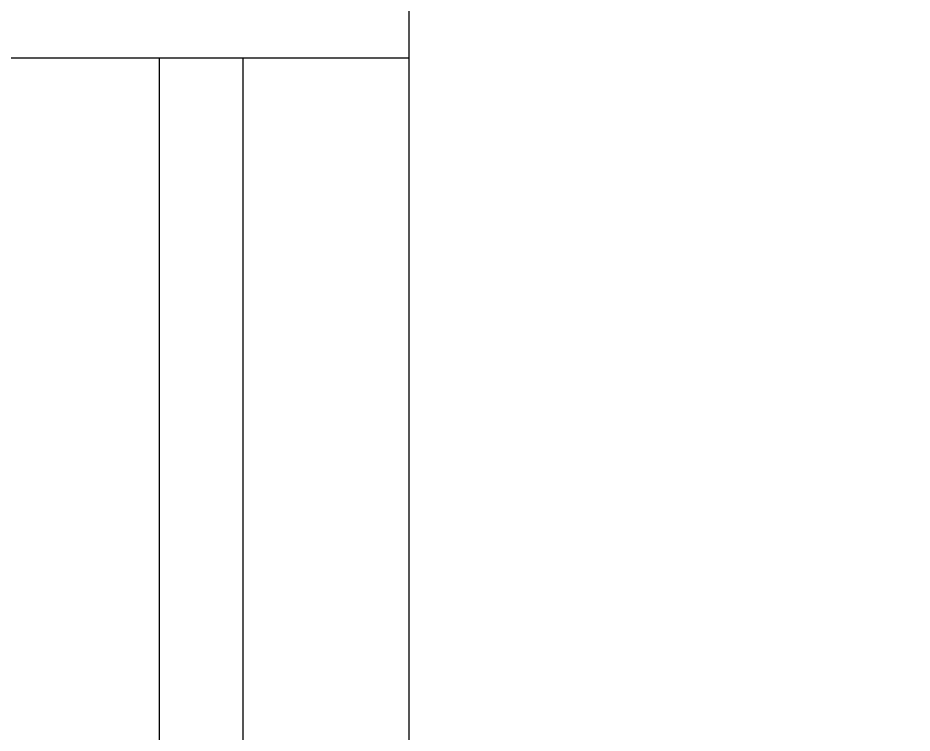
# Model space of a CAD drawing. Header units: inches. Extents: x 542787 to 543192, y 9574025 to 9574373.
# Drawn here: x 543038.7798 to 543039.1027, y 9574110.6481 to 9574110.9064 of the extents above; entities that cross this region are included whole.
import ezdxf

# ---------------------------------------------------------------- set-up
doc = ezdxf.new("R2010")
doc.units = ezdxf.units.IN
doc.header["$MEASUREMENT"] = 0
doc.linetypes.add('HIDDEN2', pattern=[4.7625, 3.175, -1.5875])
doc.layers.add('I-ARQ', color=8, linetype='Continuous')

msp = doc.modelspace()

# ---------------------------------------------------------------- linework, layer by layer
at = {"layer": 'I-ARQ'}
msp.add_line((543038.92101, 9574111.10352), (543038.92101, 9574110.39201), dxfattribs=at)
at = {"layer": 'I-ARQ', "linetype": 'HIDDEN2'}
for p, q in [((543038.77101, 9574110.89201), (543038.92101, 9574110.89201)), ((543038.83101, 9574110.39201), (543038.83101, 9574110.89201)), ((543038.86101, 9574110.89201), (543038.86101, 9574110.39201))]:
    msp.add_line(p, q, dxfattribs=at)
at = {"layer": 'I-ARQ'}
msp.add_arc((543039.68259, 9574111.20984), 0.60159, 179.97416, 269.84895, dxfattribs=at)

doc.saveas('drawing.dxf')
